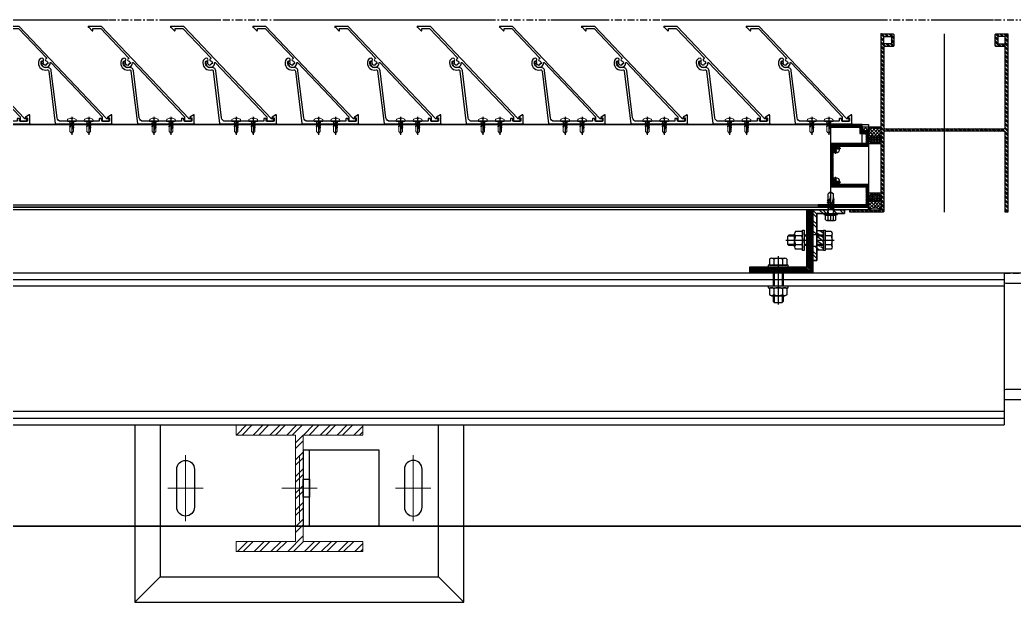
# Model space of a CAD drawing. Header units: millimetres. Extents: x -4391136 to -1798569, y -886572 to -291056.
# Drawn here: x -2499094 to -2498308, y -383671 to -383211 of the extents above; entities that cross this region are included whole.
import ezdxf
from ezdxf.enums import TextEntityAlignment as Align

# ---------------------------------------------------------------- set-up
doc = ezdxf.new("R2010")
doc.units = ezdxf.units.MM
doc.set_wipeout_variables(frame=1)
for name, pattern in [('CENTER', [50.8, 31.75, -6.35, 6.35, -6.35]), ('HIDDEN', [0.375, 0.25, -0.125]), ('TA_GL_000.70000', [1.925, 0.7, -0.175, 0.175, -0.175, 0.7]), ('XKITLINE00', [0]), ('XKITLINE02', [4, 2, -2]), ('Xref-C-1-PP17-AR-2214-01-B$0$DPA_Grid _ Level 100', [10, 5.5, -1.6, 1.3, -1.6]), ('Xref-C-1-PP17-AR-2214-01-B$0$Hidden', [7.1438, 4.7625, -2.3813])]:
    doc.linetypes.add(name, pattern=pattern)
for name, color, linetype, plot in [('000 - 0_HIDE_OBJ_FRAMING_DEF_DIMS', 7, 'Continuous', False), ('000 - STRUCTURE_STEEL_FRAMING_DEF_SUB', 7, 'Continuous', False), ('010 - ASPG_EXTR_DEF_SUB', 7, 'Continuous', False), ('010 - ASPG_FASTERN_DEF_SUB', 7, 'Continuous', False), ('010 - ASPG_FRAMING_DEF_SUB', 7, 'Continuous', False)]:
    doc.layers.add(name, color=color, linetype=linetype, plot=plot)
for name, color, linetype in [('000 - 0_SYM_DWG_GRID-BUBBLE_MAIN_COLOR_1', 7, 'Continuous'), ('000 - 0_SYM_DWG_GRIDLINE_MAIN_COLOR_251', 7, 'Continuous'), ('000 - GRID', 7, 'CENTER'), ('000 - STRUCTURE_STEEL_ACCESORIES_HATCH_', 7, 'Continuous'), ('000 - STRUCTURE_STEEL_ACCESORIES_HIDDEN_', 7, 'Continuous'), ('000 - STRUCTURE_STEEL_ACCESORIES_MAIN_COLOR_1', 7, 'Continuous'), ('000 - STRUCTURE_STEEL_ACCESORIES_MAIN_COLOR_2', 7, 'Continuous'), ('000 - STRUCTURE_STEEL_ACCESORIES_WIPEOUT_', 7, 'Continuous'), ('000 - STRUCTURE_STEEL_FRAMING_CUT_COLOR_4', 7, 'Continuous'), ('000 - STRUCTURE_STEEL_FRAMING_HIDDEN_', 7, 'Continuous'), ('000 - STRUCTURE_STEEL_FRAMING_SUB_COLOR_2', 7, 'Continuous'), ('000 - STRUCTURE_STEEL_FRAMING_WIPEOUT_', 7, 'Continuous'), ('010 - ASPG_ACCESSORIES_HATCH_', 7, 'Continuous'), ('010 - ASPG_ACCESSORIES_MAIN_COLOR_1', 7, 'Continuous'), ('010 - ASPG_ACCESSORIES_SUB_COLOR_1', 7, 'Continuous'), ('010 - ASPG_ACCESSORIES_SUB_COLOR_2', 7, 'Continuous'), ('010 - ASPG_ACCESSORIES_SYMBOL_', 7, 'Continuous'), ('010 - ASPG_ACCESSORIES_WIPEOUT_', 7, 'Continuous'), ('010 - ASPG_EXTR_MAIN_COLOR_2', 7, 'Continuous'), ('010 - ASPG_FASTERN_MAIN_COLOR_1', 7, 'Continuous'), ('010 - ASPG_FASTERN_SUB_COLOR_2', 7, 'Continuous'), ('010 - ASPG_FASTERN_SUB_COLOR_3', 7, 'Continuous'), ('010 - ASPG_FRAMING_CUT_COLOR_4', 7, 'Continuous'), ('010 - ASPG_FRAMING_HATCH_', 7, 'Continuous'), ('010 - ASPG_FRAMING_MAIN_COLOR_1', 7, 'Continuous'), ('010 - ASPG_FRAMING_MAIN_COLOR_2', 7, 'Continuous'), ('010 - ASPG_FRAMING_SUB_COLOR_2', 7, 'Continuous'), ('010 - ASPG_FRAMING_WIPEOUT_', 7, 'Continuous'), ('_PP-Dim', 7, 'Continuous'), ('BOLT & SCREW', 7, 'Continuous'), ('Center Line', 7, 'CENTER'), ('Xref-C-1-PP17-AR-2214-01-B$0$A-DETL-MBND', 7, 'Xref-C-1-PP17-AR-2214-01-B$0$Hidden'), ('Xref-C-1-PP17-AR-2214-01-B$0$A-FLOR-E', 7, 'Continuous'), ('Xref-C-1-PP17-AR-2214-01-B$0$S-COLS', 7, 'Continuous'), ('Xref-C-1-PP17-AR-2214-01-B$0$S-COLS-E', 7, 'Continuous'), ('Xref-C-1-PP17-AR-2214-01-B$0$WALL-E', 7, 'Continuous')]:
    doc.layers.add(name, color=color, linetype=linetype)
doc.layers.add('12-GRID', color=7, linetype='CENTER', lineweight=13)
doc.layers.add('SCREW', color=7, linetype='Continuous', lineweight=5)
doc.styles.add('Arial', font='arial.ttf', dxfattribs={"height": 1500})
doc.styles.add('TA', font='', dxfattribs={"height": 4.5})
doc.styles.get('TA').set_extended_font_data('Cordia New')
pattern_1 = [(45, (68845973.911, -106253.634), (-4.0411152545, 4.0411152545), []), (45, (68845976.6053, -106253.634), (-4.0411152545, 4.0411152545), [])]

# ---------------------------------------------------------------- blocks, each defined once
blk = doc.blocks.new('*U1277')
at = {"layer": '000 - 0_SYM_DWG_GRIDLINE_MAIN_COLOR_251', "color": 7, "linetype": 'ByBlock', "ltscale": 5}
blk.add_line((30, 0), (-560.5, 0), dxfattribs=at)
at = {"color": 7, "style": 'TA', "flags": 1}
blk.add_attdef('LOCATION', (6, -6), '', height=4.5, rotation=270, dxfattribs=at)
at = {"layer": '000 - 0_SYM_DWG_GRID-BUBBLE_MAIN_COLOR_1', "color": 7, "style": 'Arial'}
blk.add_attdef('GRID-HEAD', text='', height=4, rotation=180, dxfattribs=at).set_placement((73.75, 0), align=Align.MIDDLE_CENTER)
blk = doc.blocks.new('W-1-PP17-ENT2_REV00_20260526-152343_LOPF_MAIN_DIMS')
at = {"layer": '000 - GRID', "color": 7, "linetype": 'TA_GL_000.70000', "xscale": 50.00000000000036, "yscale": 50.00000000000036, "zscale": 50.00000000000036, "rotation": 180}
blk.add_blockref('*U1277', (-26525, 0), dxfattribs=at)
blk = doc.blocks.new('Xref-C-1-PP17-AR-2214-01-B$0$H-Wide Flange-Column - H100x100x17_2-V80-ENTRANCE 2 - LOWER ROOF FLOOR PLAN01-flat-1')
at = {"layer": 'Xref-C-1-PP17-AR-2214-01-B$0$S-COLS-E', "lineweight": 9}
h = blk.add_hatch(dxfattribs=at)
h.set_pattern_fill('ACET-2D-FP_39', angle=270, style=0, pattern_type=2)
h.set_pattern_definition([(45, (2739892.74, 499608.4), (-251.44717, 251.44717), []), (45, (2739892.74, 499989.4), (-251.44717, 251.44717), [])])
h.paths.add_polyline_path([(-50, -50), (-46.07, -50), (-42, -50), (-42, -13), (-39.07, -5.93), (-32, -3), (32, -3), (39.07, -5.93), (42, -13), (42, -50), (50, -50), (50, 50), (42, 50), (42, 13), (39.07, 5.93), (32, 3), (-32, 3), (-39.07, 5.93), (-42, 13), (-42, 50), (-50, 50)])
at = {"layer": 'Xref-C-1-PP17-AR-2214-01-B$0$S-COLS', "color": 7}
for p, q in [((-42, 50), (-50, 50)), ((-50, 50), (-50, -50)), ((-42, 13), (-42, 50)), ((50, 50), (42, 50)), ((42, 50), (42, 13)), ((50, -50), (50, 50)), ((32, 3), (-32, 3)), ((-32, -3), (32, -3)), ((-42, -50), (-42, -13)), ((42, -13), (42, -50)), ((-50, -50), (-42, -50)), ((42, -50), (50, -50))]:
    blk.add_line(p, q, dxfattribs=at)
for centre, start, end in [((-32, 13), 180, 270), ((32, 13), 270, 0), ((-32, -13), 90, 180), ((32, -13), 0, 90)]:
    blk.add_arc(centre, 10, start, end, dxfattribs=at)
blk = doc.blocks.new('W-1-PP17-ENT2_REV00_20260526-152612_EX_LOPF-1')
at = {"layer": '000 - 0_HIDE_OBJ_FRAMING_DEF_DIMS', "color": 7, "linetype": 'Xref-C-1-PP17-AR-2214-01-B$0$DPA_Grid _ Level 100'}
blk.add_line((-29475.62, 0), (7016, 0), dxfattribs=at)
at = {"layer": 'Xref-C-1-PP17-AR-2214-01-B$0$A-DETL-MBND', "color": 7}
blk.add_line((-13435, -200), (970, -200), dxfattribs=at)
at = {"layer": 'Xref-C-1-PP17-AR-2214-01-B$0$A-FLOR-E', "color": 7}
blk.add_line((-7230, -400), (-2250, -400), dxfattribs=at)
at = {"layer": 'Xref-C-1-PP17-AR-2214-01-B$0$WALL-E', "color": 7}
blk.add_line((-2250, -400), (-7230, -400), dxfattribs=at)
at = {"color": 7, "rotation": 270}
blk.add_blockref('Xref-C-1-PP17-AR-2214-01-B$0$H-Wide Flange-Column - H100x100x17_2-V80-ENTRANCE 2 - LOWER ROOF FLOOR PLAN01-flat-1', (-2959.45, -250), dxfattribs=at)
blk = doc.blocks.new('*U3395')
at = {"layer": '12-GRID', "color": 7, "linetype": 'CENTER'}
for p, q in [((0, -6.2), (0, 2.2)), ((-4.2, -2), (4.2, -2))]:
    blk.add_line(p, q, dxfattribs=at)
at = {"layer": 'BOLT & SCREW', "color": 7}
for p, q in [((-0.55, -1.77), (-1.77, -1.56)), ((-0.55, -2.23), (-1.77, -2.44)), ((-0.46, -1.77), (-0.88, -1.56)), ((-0.46, -2.23), (-0.88, -2.44)), ((-0.23, -1.45), (-0.44, -0.23)), ((-0.23, -1.54), (-0.44, -1.12)), ((-0.23, -2.46), (-0.44, -2.88)), ((-0.23, -2.55), (-0.44, -3.77)), ((0.23, -1.45), (0.44, -0.23)), ((0.23, -1.54), (0.44, -1.12)), ((0.44, -2.88), (0.23, -2.46)), ((0.23, -2.55), (0.44, -3.77)), ((0.46, -1.77), (0.88, -1.56)), ((0.46, -2.23), (0.88, -2.44)), ((0.55, -1.77), (1.77, -1.56)), ((0.55, -2.23), (1.77, -2.44))]:
    blk.add_line(p, q, dxfattribs=at)
for points in [[(-1.77, -1.56), (-0.88, -1.56, 0.414214), (-0.44, -1.12), (-0.44, -0.23), (0.44, -0.23), (0.44, -1.12, 0.414214), (0.88, -1.56), (1.77, -1.56), (1.77, -2.44), (0.88, -2.44, 0.414214), (0.44, -2.88), (0.44, -3.77), (-0.44, -3.77), (-0.44, -2.88, 0.414214), (-0.88, -2.44), (-1.77, -2.44)], [(0.23, -2.46, -0.414214), (0.46, -2.23), (0.55, -2.23), (0.55, -1.77), (0.46, -1.77, -0.414214), (0.23, -1.54), (0.23, -1.45), (-0.23, -1.45), (-0.23, -1.54, -0.414214), (-0.46, -1.77), (-0.55, -1.77), (-0.55, -2.23), (-0.46, -2.23, -0.414214), (-0.23, -2.46), (-0.23, -2.55), (0.23, -2.55)]]:
    blk.add_lwpolyline(points, format="xyb", close=True, dxfattribs=at)
blk.add_circle((0, -2), 3.5, dxfattribs=at)
blk = doc.blocks.new('000_ASPG_TYP_FILES_20260218-010703_FRAME_EXTR_')
at = {"layer": '010 - ASPG_FRAMING_HATCH_'}
h = blk.add_hatch(dxfattribs=at)
h.set_pattern_fill('ANSI32', scale=0.1, angle=180)
edge = h.paths.add_edge_path()
edge.add_line((2, 16), (2, 2))
edge.add_line((2, 2), (39.7, 2))
edge.add_arc((39.7, 1.7), 0.3, 0, 90, ccw=False)
edge.add_line((40, 1.7), (40, 0.3))
edge.add_arc((39.7, 0.3), 0.3, -90, 0, ccw=False)
edge.add_line((39.7, 0), (0.3, 0))
edge.add_arc((0.3, 0.3), 0.3, 180, 270, ccw=False)
edge.add_line((0, 0.3), (0, 17.7))
edge.add_arc((0.3, 17.7), 0.3, 90, 180, ccw=False)
edge.add_line((0.3, 18), (22.56, 18))
edge.add_arc((22.56, 18.5), 0.5, 270, 380.20955)
edge.add_arc((26.17, 19.83), 3.35, 182.06379, 200.20955, ccw=False)
edge.add_arc((23.58, 19.74), 0.76, 2.06379, 182.06379, ccw=False)
edge.add_arc((26.17, 19.83), 1.83, 182.06379, 447.93621)
edge.add_arc((26.26, 22.42), 0.76, 87.93621, 267.93621, ccw=False)
edge.add_arc((26.17, 19.83), 3.35, 69.79045, 87.93621, ccw=False)
edge.add_arc((27.5, 23.44), 0.5, 249.79045, 360)
edge.add_line((28, 23.44), (28, 26.68))
edge.add_line((28, 26.68), (28.5, 27.18))
edge.add_line((28.5, 27.18), (28, 27.68))
edge.add_line((28, 27.68), (28, 38.62))
edge.add_line((28, 38.62), (28.5, 39.12))
edge.add_line((28.5, 39.12), (28, 39.62))
edge.add_line((28, 39.62), (28, 42.86))
edge.add_arc((27.5, 42.86), 0.5, 0, 110.20955)
edge.add_arc((26.17, 46.47), 3.35, 272.06379, 290.20955, ccw=False)
edge.add_arc((26.26, 43.88), 0.76, 92.06379, 272.06379, ccw=False)
edge.add_arc((26.17, 46.47), 1.83, 272.06379, 537.93621)
edge.add_arc((23.58, 46.56), 0.76, 177.93621, 357.93621, ccw=False)
edge.add_arc((26.17, 46.47), 3.35, 159.79045, 177.93621, ccw=False)
edge.add_arc((22.56, 47.8), 0.5, 339.79045, 450)
edge.add_line((22.56, 48.3), (0.3, 48.3))
edge.add_arc((0.3, 48.6), 0.3, 180, 270, ccw=False)
edge.add_line((0, 48.6), (0, 60))
edge.add_arc((0.3, 60), 0.3, 90, 180, ccw=False)
edge.add_line((0.3, 60.3), (5, 60.3))
edge.add_line((5, 60.3), (5, 65))
edge.add_arc((5.3, 65), 0.3, 90, 180, ccw=False)
edge.add_line((5.3, 65.3), (30, 65.3))
edge.add_line((30, 65.3), (30, 63.6))
edge.add_arc((29.7, 63.6), 0.3, -90, 0, ccw=False)
edge.add_line((29.7, 63.3), (7.3, 63.3))
edge.add_arc((7.3, 63), 0.3, 90, 180)
edge.add_line((7, 63), (7, 58.3))
edge.add_line((7, 58.3), (2.3, 58.3))
edge.add_arc((2.3, 58), 0.3, 90, 180)
edge.add_line((2, 58), (2, 50.6))
edge.add_arc((2.3, 50.6), 0.3, 180, 270)
edge.add_line((2.3, 50.3), (29.7, 50.3))
edge.add_arc((29.7, 50), 0.3, 0, 90, ccw=False)
edge.add_line((30, 50), (30, 26.68))
edge.add_line((30, 26.68), (30, 16.3))
edge.add_arc((29.7, 16.3), 0.3, -90, 0, ccw=False)
edge.add_line((29.7, 16), (2, 16))
at = {"layer": '010 - ASPG_FRAMING_CUT_COLOR_4', "color": 7}
blk.add_lwpolyline([(2, 16), (2, 2), (39.7, 2, -0.414214), (40, 1.7), (40, 0.3, -0.414214), (39.7, 0), (0.3, 0, -0.414214), (0, 0.3), (0, 17.7, -0.414214), (0.3, 18), (22.56, 18, 0.52173), (23.03, 18.67, -0.079342), (22.82, 19.71, -1), (24.34, 19.76, 2.296346), (26.24, 21.66, -1), (26.29, 23.18, -0.079342), (27.33, 22.97, 0.52173), (28, 23.44), (28, 26.68), (28.5, 27.18), (28, 27.68), (28, 38.62), (28.5, 39.12), (28, 39.62), (28, 42.86, 0.52173), (27.33, 43.33, -0.079342), (26.29, 43.12, -1), (26.24, 44.64, 2.296346), (24.34, 46.54, -1), (22.82, 46.59, -0.079342), (23.03, 47.63, 0.52173), (22.56, 48.3), (0.3, 48.3, -0.414214), (0, 48.6), (0, 60, -0.414214), (0.3, 60.3), (5, 60.3), (5, 65, -0.414214), (5.3, 65.3), (30, 65.3), (30, 63.6, -0.414214), (29.7, 63.3), (7.3, 63.3, 0.414214), (7, 63), (7, 58.3), (2.3, 58.3, 0.414214), (2, 58), (2, 50.6, 0.414214), (2.3, 50.3), (29.7, 50.3, -0.414214), (30, 50), (30, 26.68), (30, 16.3, -0.414214), (29.7, 16)], format="xyb", close=True, dxfattribs=at)
at = {"color": 7}
for p in [(26.17, 48.47), (26.17, 21.83)]:
    blk.add_blockref('*U3395', p, dxfattribs=at)
blk = doc.blocks.new('000_ASPG_TYP_FILES_FRAMING_EXTR_BREAKLINE_TYPE_2')
at = {"layer": '010 - ASPG_FRAMING_HATCH_', "transparency": 33554585}
h = blk.add_hatch(dxfattribs=at)
h.set_pattern_fill('ANSI32', scale=0.25)
h.paths.add_polyline_path([(131, 91, 0.414214), (132, 90), (140, 90, 0.414214), (141, 91), (141, 100), (2, 100), (2, 125), (0, 125), (0, 99, 0.414214), (1, 98), (63, 98, -0.414214), (64, 97), (64, 3, -0.414214), (63, 2), (0, 2), (0, 0), (141, 0), (141, 9, 0.414214), (140, 10), (132, 10, 0.414214), (131, 9), (131, 3, -0.414214), (130, 2), (67, 2, -0.414214), (66, 3), (66, 97, -0.414214), (67, 98), (130, 98, -0.414214), (131, 97)])
h.paths.add_polyline_path([(133, 92), (133, 98), (139, 98), (139, 92)], flags=16)
h.paths.add_polyline_path([(133, 8), (139, 8), (139, 2), (133, 2)], flags=16)
at = {"layer": '010 - ASPG_FRAMING_HATCH_'}
h = blk.add_hatch(dxfattribs=at)
h.set_pattern_fill('ANSI37', scale=0.595498, angle=-90)
h.set_pattern_definition([(315, (1257419.4929, -519971.6224), (1.3369313545, 1.3369313545), []), (45, (1257419.4929, -519971.6224), (-1.3369313545, 1.3369313545), [])])
edge = h.paths.add_edge_path()
edge.add_ellipse((57.77, 105), major_axis=(0, -5), ratio=0.644482, start_angle=0, end_angle=180)
edge.add_line((57.77, 110), (62, 110))
edge.add_arc((62, 110.3), 0.3, -90, 0)
edge.add_line((62.3, 110.3), (62.3, 111))
edge.add_line((62.3, 111), (61.8, 111.5))
edge.add_line((61.8, 111.5), (62.3, 112))
edge.add_line((62.3, 112), (61.8, 112.5))
edge.add_line((61.8, 112.5), (62.3, 113))
edge.add_line((62.3, 113), (61.8, 113.5))
edge.add_line((61.8, 113.5), (62.3, 114))
edge.add_line((62.3, 114), (62.3, 115))
edge.add_line((62.3, 115), (63.3, 115))
edge.add_line((63.3, 115), (63.8, 115.5))
edge.add_line((63.8, 115.5), (64.3, 115))
edge.add_line((64.3, 115), (64.8, 115.5))
edge.add_line((64.8, 115.5), (65.3, 115))
edge.add_line((65.3, 115), (65.8, 115.5))
edge.add_line((65.8, 115.5), (66.3, 115))
edge.add_line((66.3, 115), (67, 115))
edge.add_arc((67, 115.3), 0.3, -90, 0)
edge.add_line((67.3, 115.3), (67.3, 110))
edge.add_arc((77.2, 105), 11.09, 153.20373, 206.79627)
edge.add_line((67.3, 100), (57.77, 100))
h = blk.add_hatch(dxfattribs=at)
h.set_pattern_fill('ANSI37', scale=0.595498, angle=-90)
h.set_pattern_definition([(315, (1257419.1929, -519973.9224), (1.3369313545, 1.3369313545), []), (45, (1257419.1929, -519973.9224), (-1.3369313545, 1.3369313545), [])])
edge = h.paths.add_edge_path()
edge.add_ellipse((11.53, 105), major_axis=(0, -5), ratio=0.644482, start_angle=180, end_angle=360, ccw=False)
edge.add_line((11.53, 110), (2, 110))
edge.add_arc((-7.9, 105), 11.09, -26.79627, 26.79627, ccw=False)
edge.add_line((2, 100), (11.53, 100))
h = blk.add_hatch(dxfattribs=at)
h.set_pattern_fill('HONEY', scale=0.238199, angle=-90)
h.set_pattern_definition([(270, (1257419.4425, -519993.9224), (0.65495992507, -1.1344238721), [0.7562825814, -1.5125651628]), (30, (1257419.4425, -519993.9224), (0.65495992936, 1.1344238696), [0.7562825814, -1.5125651628]), (330, (1257419.4425, -519993.9224), (1.30991985442, -2.48e-09), [-1.5125651628, 0.7562825814])])
edge = h.paths.add_edge_path()
edge.add_ellipse((11.78, 105), major_axis=(0, -5), ratio=0.644482, start_angle=0, end_angle=360, ccw=False)
h = blk.add_hatch(dxfattribs=at)
h.set_pattern_fill('HONEY', scale=0.238199, angle=-90)
h.set_pattern_definition([(270, (1257419.24324, -519991.6224), (0.65495992507, -1.1344238721), [0.7562825814, -1.5125651628]), (30, (1257419.24324, -519991.6224), (0.65495992936, 1.1344238696), [0.7562825814, -1.5125651628]), (330, (1257419.24324, -519991.6224), (1.30991985442, -2.48e-09), [-1.5125651628, 0.7562825814])])
edge = h.paths.add_edge_path()
edge.add_ellipse((57.52, 105), major_axis=(0, -5), ratio=0.644482, start_angle=0, end_angle=360)
at = {"color": 7}
blk.add_point((141, 100), dxfattribs=at)
at = {"layer": '010 - ASPG_FRAMING_CUT_COLOR_4', "color": 7}
blk.add_lwpolyline([(0, 0), (0, 2), (63, 2, 0.414214), (64, 3), (64, 97, 0.414214), (63, 98), (1, 98, -0.414214), (0, 99), (0, 125), (2, 125), (2, 100), (141, 100), (141, 91, -0.414214), (140, 90), (132, 90, -0.414214), (131, 91), (131, 97, 0.414214), (130, 98), (67, 98, 0.414214), (66, 97), (66, 3, 0.414214), (67, 2), (130, 2, 0.414214), (131, 3), (131, 9, -0.414214), (132, 10), (140, 10, -0.414214), (141, 9), (141, 0)], format="xyb", close=True, dxfattribs=at)
for points in [[(139, 98), (139, 92), (133, 92), (133, 98)], [(139, 2), (139, 8), (133, 8), (133, 2)]]:
    blk.add_lwpolyline(points, close=True, dxfattribs=at)
at = {"layer": '010 - ASPG_FRAMING_DEF_SUB', "color": 7, "transparency": 33554457}
blk.add_line((0, 50), (141, 50), dxfattribs=at)
for points in [[(54.3, 100), (67.3, 100), (67.3, 115.5), (54.3, 115.5)], [(2, 100), (15, 100), (15, 110), (2, 110)]]:
    blk.add_lwpolyline(points, close=True, dxfattribs=at)
at = {"layer": '010 - ASPG_FRAMING_SUB_COLOR_2', "color": 7}
for points in [[(57.52, 100), (67.3, 100, -0.238199), (67.3, 110), (67.3, 115.3, -0.414214), (67, 115), (66.3, 115), (65.8, 115.5), (65.3, 115), (64.8, 115.5), (64.3, 115), (63.8, 115.5), (63.3, 115), (62.3, 115), (62.3, 114), (61.8, 113.5), (62.3, 113), (61.8, 112.5), (62.3, 112), (61.8, 111.5), (62.3, 111), (62.3, 110.3, -0.414214), (62, 110), (57.52, 110)], [(11.78, 100), (2, 100, 0.238199), (2, 110), (11.78, 110)]]:
    blk.add_lwpolyline(points, format="xyb", dxfattribs=at)
at = {"layer": '010 - ASPG_FRAMING_SUB_COLOR_2', "color": 7, "extrusion": (0, 0, -1)}
blk.add_ellipse((11.78, 105), major_axis=(0, -5), ratio=0.644482, dxfattribs=at)
at = {"layer": '010 - ASPG_FRAMING_SUB_COLOR_2', "color": 7}
blk.add_ellipse((57.52, 105), major_axis=(0, -5), ratio=0.644482, dxfattribs=at)
blk = doc.blocks.new('PZG35-9D5')
at = {"layer": 'Center Line', "color": 7}
blk.add_line((0, 3.73), (0, -10.53), dxfattribs=at)
at = {"layer": 'SCREW', "color": 7}
for p, q in [((-1.4, 0), (-1.4, -1.09)), ((1.4, 0), (1.4, -0.59)), ((-1.85, -1.4), (1.85, -0.9)), ((-1.85, -1.4), (-1.4, -1.09)), ((-1.85, -1.4), (-1.4, -1.71)), ((-1.85, -2.7), (1.85, -2.2)), ((-1.85, -2.7), (-1.4, -2.39)), ((-1.85, -2.7), (-1.4, -3.01)), ((-1.85, -4), (-1.4, -3.69)), ((-1.85, -4), (-0.99, -3.88)), ((-1.85, -4), (-1.4, -4.31)), ((-1.4, -1.09), (1.4, -0.59)), ((-1.4, -1.71), (1.4, -1.21)), ((-1.4, -1.71), (-1.4, -2.39)), ((-1.4, -2.39), (1.4, -1.89)), ((-1.4, -3.01), (1.4, -2.51)), ((-1.4, -3.01), (-1.4, -3.69)), ((-1.4, -3.69), (-0.84, -3.59)), ((-1.4, -4.31), (-1.18, -4.27)), ((-1.4, -4.31), (-1.4, -8.1)), ((0.56, -3.34), (1.4, -3.19)), ((0.71, -3.65), (1.85, -3.5)), ((0.71, -3.93), (1.4, -3.81)), ((0.71, -4.61), (1.4, -4.49)), ((0.71, -4.95), (1.85, -4.8)), ((0.71, -5.23), (1.4, -5.11)), ((1.85, -0.9), (1.4, -0.59)), ((1.85, -0.9), (1.4, -1.21)), ((1.4, -1.21), (1.4, -1.89)), ((1.85, -2.2), (1.4, -1.89)), ((1.85, -2.2), (1.4, -2.51)), ((1.4, -2.51), (1.4, -3.19)), ((1.85, -3.5), (1.4, -3.19)), ((1.85, -3.5), (1.4, -3.81)), ((1.4, -3.81), (1.4, -4.49)), ((1.85, -4.8), (1.4, -4.49)), ((1.85, -4.8), (1.4, -5.11)), ((1.4, -5.11), (1.4, -8.1)), ((0, -9.5), (-1.4, -8.1)), ((0, -9.5), (1.4, -8.1))]:
    blk.add_line(p, q, dxfattribs=at)
blk.add_lwpolyline([(0, -9.5), (0.71, -5.23), (0.71, -3.6, 0.417657), (0.41, -3.3, 0.108102), (-0.84, -3.59), (-1.4, -4.7)], format="xyb", dxfattribs=at)
blk = doc.blocks.new('*U3396')
at = {"layer": 'SCREW', "color": 7}
blk.add_lwpolyline([(3.03, 1.78, 0.09906), (0.8, 2.55), (0.8, 2.27), (-0.8, 2.27), (-0.8, 2.55, 0.09906), (-3.03, 1.78, 0.266588), (-3.5, 0.96), (-3.5, 0.2, 0.414214), (-3.3, 0), (3.3, 0, 0.414214), (3.5, 0.2), (3.5, 0.96, 0.266588)], format="xyb", close=True, dxfattribs=at)
blk.add_blockref('PZG35-9D5', (0, 0), dxfattribs=at)
blk = doc.blocks.new('*U3399')
at = {"color": 7}
blk.add_point((0, 0), dxfattribs=at)
at = {"layer": '010 - ASPG_ACCESSORIES_MAIN_COLOR_1', "color": 7}
blk.add_lwpolyline([(-39.7, -0.6, 0.414214), (-40, -0.9), (-40, -7.37, 0.57735), (-39.65, -7.57), (-36.64, -5.83, 0.767327), (-36.79, -5.3), (-37.9, -5.3, -0.414214), (-38.2, -5), (-38.2, -2.8, -0.414214), (-38, -2.6), (-32.18, -2.6, -0.388879), (-31.98, -2.78), (-31.85, -4.34, 0.388879), (-31.35, -4.8), (-30.3, -4.8, 0.414214), (-30, -4.5), (-30, -2.9, -0.414214), (-29.7, -2.6), (0.41, -2.6, -0.378969), (3.39, -5.24), (7.95, -42.52, 0.446593), (11.62, -45.08, -0.489802), (16.08, -48.68), (16.06, -49.36, -0.18248), (15.8, -50.02, -0.267949), (15.33, -50.17, 1.122115), (15.1, -52.34, 0.405004), (18.06, -49.4), (18.08, -48.72, 0.489805), (11.16, -43.13, -0.446597), (9.94, -42.28), (4.87, -0.85, 0.364176), (4.57, -0.6)], format="xyb", close=True, dxfattribs=at)
at = {"layer": '010 - ASPG_EXTR_DEF_SUB', "color": 7}
for p in [(-40, -0.5), (43.44, -76.9), (43.44, -77.5)]:
    blk.add_point(p, dxfattribs=at)
at = {"layer": '010 - ASPG_EXTR_MAIN_COLOR_2', "color": 7}
blk.add_lwpolyline([(11.37, -48.15), (11.47, -47.44), (12.18, -47.56), (12.29, -46.79, -0.535538), (14.19, -49.17, 0.991572), (15.66, -49.58, 1.157025), (8.79, -48.77, -0.688558), (8.27, -48.99), (-17.14, -22.17), (-32.34, -6.13), (-32.34, -2.9, 0.414312), (-32.64, -2.6), (-37.54, -2.6, 0.414116), (-37.84, -2.9), (-37.84, -4.3, 0.414214), (-37.54, -4.6), (-35.99, -4.6, -0.205895), (-35.77, -4.69), (33.23, -77.5), (43.14, -77.5, 0.668179), (43.36, -76.99), (40.52, -74.15, 0.668179), (40.01, -74.36), (40.01, -76), (33.87, -76), (11.86, -52.78, -0.558354), (12.08, -51.95, 0.766275), (12.04, -50.39, -0.438583), (10.71, -48.05)], format="xyb", close=True, dxfattribs=at)
at = {"layer": 'SCREW', "color": 7, "rotation": 180}
for p in [(-21.65, -2.5), (-8.24, -2.5)]:
    blk.add_blockref('*U3396', p, dxfattribs=at)
blk = doc.blocks.new('*U2777')
at = {"color": 7}
blk.add_wipeout([(1380, 4), (60, 4), (60, 69.3), (1380, 69.3)], dxfattribs=at).dxf.layer = '010 - ASPG_FRAMING_WIPEOUT_'
at = {"layer": '010 - ASPG_FRAMING_MAIN_COLOR_2', "color": 7}
blk.add_lwpolyline([(1350, 69.3), (90, 69.3), (90, 6), (1350, 6)], close=True, dxfattribs=at)
at = {"layer": '010 - ASPG_FRAMING_SUB_COLOR_2', "color": 7}
for points in [[(1380, 4), (60, 4), (60, 69.3), (1380, 69.3)], [(60, 2), (60, 4), (1380, 4), (1380, 2)]]:
    blk.add_lwpolyline(points, close=True, dxfattribs=at)
at = {"color": 7}
for name, p, rotation in [('*U3399', (676.77, 69.3), 180), ('*U3399', (741.77, 69.3), 180), ('*U3399', (806.77, 69.3), 180), ('*U3399', (871.77, 69.3), 180), ('*U3399', (936.77, 69.3), 180), ('*U3399', (1001.77, 69.3), 180), ('*U3399', (1066.77, 69.3), 180), ('*U3399', (1131.77, 69.3), 180), ('*U3399', (1196.77, 69.3), 180), ('*U3399', (1261.77, 69.3), 180), ('*U3399', (1326.77, 69.3), 180), ('000_ASPG_TYP_FILES_FRAMING_EXTR_BREAKLINE_TYPE_2', (1490, 0), 89.99999999999999)]:
    blk.add_blockref(name, p, dxfattribs=dict(at, rotation=rotation))
at = {"color": 7, "xscale": -1}
blk.add_blockref('000_ASPG_TYP_FILES_20260218-010703_FRAME_EXTR_', (1380, 4), dxfattribs=at)
blk = doc.blocks.new('000_ASPG_TYP_FILES_STRUCTURE_STEEL_BK')
at = {"layer": '000 - STRUCTURE_STEEL_ACCESORIES_HIDDEN_', "color": 7}
blk.add_lwpolyline([(0, 7), (5, 7), (5, -7), (0, -7)], close=True, dxfattribs=at)
at = {"layer": '000 - STRUCTURE_STEEL_ACCESORIES_MAIN_COLOR_1', "color": 7}
for points in [[(0, -30), (60, -30), (60, 30), (0, 30)], [(0, -30), (5, -30), (5, 30), (0, 30)]]:
    blk.add_lwpolyline(points, close=True, dxfattribs=at)
blk = doc.blocks.new('000_CKST_FAMELINE_STEEL_STRUCTURE-COLUMN_TOP_VIEW')
at = {"layer": '000 - STRUCTURE_STEEL_FRAMING_DEF_SUB', "color": 7, "linetype": 'XKITLINE00', "lineweight": 0}
for p, q in [((0, 76), (0, 104)), ((26, 90), (-26, 90)), ((0, 14), (0, -14)), ((26, 0), (-26, 0)), ((0, -76), (0, -104)), ((26, -90), (-26, -90))]:
    blk.add_line(p, q, dxfattribs=at)
at = {"layer": '000 - STRUCTURE_STEEL_FRAMING_SUB_COLOR_2', "color": 7}
for p, q in [((-70, 110), (-90, 130)), ((70, 110), (90, 130)), ((-70, -110), (-90, -130)), ((70, -110), (90, -130))]:
    blk.add_line(p, q, dxfattribs=at)
for points in [[(90, 130), (-90, 130), (-90, -130), (90, -130)], [(70, 110), (-70, 110), (-70, -110), (70, -110)]]:
    blk.add_lwpolyline(points, close=True, dxfattribs=at)
for points in [[(15, 83), (-15, 83, -0.414214), (-22, 90, -0.414214), (-15, 97), (15, 97, -0.414214), (22, 90), (22, 90, -0.414214)], [(15, -83), (-15, -83, 0.414214), (-22, -90, 0.414214), (-15, -97), (15, -97, 0.414214), (22, -90), (22, -90, 0.414214)]]:
    blk.add_lwpolyline(points, format="xyb", close=True, dxfattribs=at)
at = {"color": 7, "rotation": 270}
blk.add_blockref('000_ASPG_TYP_FILES_STRUCTURE_STEEL_BK', (0, -3), dxfattribs=at)
at = {"color": 7}
blk.add_wipeout([(50, 50), (50, -50), (170, -50), (170, 50)], dxfattribs=at).dxf.layer = '000 - STRUCTURE_STEEL_FRAMING_WIPEOUT_'
at = {"layer": '000 - STRUCTURE_STEEL_ACCESORIES_HATCH_'}
h = blk.add_hatch(dxfattribs=at)
h.set_pattern_fill('ANSI32', scale=25, angle=270)
h.set_pattern_definition([(315, (1524.514, 2469.062), (6.629126, 6.629126), []), (315, (1524.514, 2464.642), (6.629126, 6.629126), [])])
h.paths.add_polyline_path([(-50, -50), (-42, -50), (-42, -3), (42, -3), (42, -50), (50, -50), (50, 50), (42, 50), (42, 3), (-42, 3), (-42, 50), (-50, 50)])
at = {"layer": '000 - STRUCTURE_STEEL_FRAMING_CUT_COLOR_4', "color": 7, "lineweight": 0}
blk.add_lwpolyline([(-50, -50), (-42, -50), (-42, -3), (42, -3), (42, -50), (50, -50), (50, 50), (42, 50), (42, 3), (-42, 3), (-42, 50), (-50, 50)], close=True, dxfattribs=at)
at = {"layer": '000 - STRUCTURE_STEEL_FRAMING_DEF_SUB', "color": 7, "linetype": 'XKITLINE00', "lineweight": 0}
for p, q in [((110, 44), (110, 16)), ((96, 30), (124, 30)), ((110, -16), (110, -44)), ((96, -30), (124, -30))]:
    blk.add_line(p, q, dxfattribs=at)
at = {"layer": '000 - STRUCTURE_STEEL_FRAMING_HIDDEN_', "color": 7, "linetype": 'XKITLINE02', "ltscale": 4}
for p, q in [((56, -50), (56, 50)), ((50, 3), (170, 3)), ((50, -3), (170, -3))]:
    blk.add_line(p, q, dxfattribs=at)
at = {"layer": '000 - STRUCTURE_STEEL_FRAMING_SUB_COLOR_2', "color": 7}
for p, q in [((50, 3), (50, -3)), ((170, 3), (170, -3))]:
    blk.add_line(p, q, dxfattribs=at)
blk.add_lwpolyline([(50, 50), (50, -50), (170, -50), (170, 50)], close=True, dxfattribs=at)
for centre in [(110, 30), (110, -30)]:
    blk.add_circle(centre, 7, dxfattribs=at)
blk = doc.blocks.new('*U1988')
at = {"color": 7}
blk.add_wipeout([(-1491.05, 0), (1488.95, 0), (1488.95, 119.92), (-1491.05, 119.92)], dxfattribs=at).dxf.layer = '010 - ASPG_FRAMING_WIPEOUT_'
at = {"layer": '010 - ASPG_FRAMING_MAIN_COLOR_1', "color": 7}
for p, q in [((1488.95, 119.92), (-1491.05, 119.92)), ((-1491.05, 0), (-1491.05, 119.92)), ((-1491.05, 114.85), (1488.95, 114.85)), ((-1491.05, 109.54), (1488.95, 109.54)), ((-1491.05, 10.38), (1488.95, 10.38)), ((-1491.05, 5.31), (1488.95, 5.31)), ((-1491.05, 0), (1488.95, 0))]:
    blk.add_line(p, q, dxfattribs=at)
blk = doc.blocks.new('*U1976')
at = {"layer": '010 - ASPG_ACCESSORIES_SUB_COLOR_2', "color": 7}
for p, q in [((-2.08, -1.55), (-2.08, 0)), ((2.08, -1.05), (2.08, 0)), ((-2.73, -1.9), (2.73, -1.4)), ((-2.73, -1.9), (-2.08, -1.55)), ((-2.73, -1.9), (-2.08, -2.25)), ((-2.73, -3.7), (2.73, -3.2)), ((-2.73, -3.7), (-2.08, -3.35)), ((-2.73, -3.7), (-2.08, -4.05)), ((-2.73, -5.5), (2.73, -5)), ((-2.73, -5.5), (2.73, -5)), ((-2.73, -5.5), (-2.08, -5.15)), ((-2.73, -5.5), (-2.08, -5.15)), ((-2.73, -5.5), (-2.08, -5.85)), ((-2.73, -5.5), (-2.08, -5.85)), ((-2.73, -7.3), (2.73, -6.8)), ((-2.73, -7.3), (-2.08, -6.95)), ((-2.73, -7.3), (-2.08, -7.65)), ((-2.08, -1.55), (2.08, -1.05)), ((-2.08, -2.25), (2.08, -1.75)), ((-2.08, -3.35), (-2.08, -2.25)), ((-2.08, -3.35), (2.08, -2.85)), ((-2.08, -4.05), (2.08, -3.55)), ((-2.08, -5.15), (-2.08, -4.05)), ((-2.08, -5.15), (2.08, -4.65)), ((-2.08, -5.15), (2.08, -4.65)), ((-2.08, -5.85), (2.08, -5.35)), ((-2.08, -5.85), (2.08, -5.35)), ((-2.08, -6.95), (-2.08, -5.85)), ((-2.08, -6.95), (-2.08, -5.85)), ((-2.08, -6.95), (2.08, -6.45)), ((-2.08, -7.65), (2.08, -7.15)), ((-2.08, -8.75), (-2.08, -7.65)), ((2.73, -1.4), (2.08, -1.05)), ((2.73, -1.4), (2.08, -1.75)), ((2.08, -2.85), (2.08, -1.75)), ((2.73, -3.2), (2.08, -2.85)), ((2.73, -3.2), (2.08, -3.55)), ((2.08, -4.65), (2.08, -3.55)), ((2.73, -5), (2.08, -4.65)), ((2.73, -5), (2.08, -4.65)), ((2.73, -5), (2.08, -5.35)), ((2.73, -5), (2.08, -5.35)), ((2.08, -6.45), (2.08, -5.35)), ((2.08, -6.45), (2.08, -5.35)), ((2.73, -6.8), (2.08, -6.45)), ((2.73, -6.8), (2.08, -7.15)), ((2.08, -8.25), (2.08, -7.15)), ((-2.73, -9.1), (-2.08, -8.75)), ((-2.73, -9.1), (-1.57, -8.98)), ((-2.73, -9.1), (-2.08, -9.45)), ((-2.73, -10.9), (-2.08, -10.55)), ((-2.73, -10.9), (-1.84, -10.81)), ((-2.73, -10.9), (-2.08, -11.25)), ((-2.08, -8.75), (-1.06, -8.61)), ((-2.08, -9.45), (-1.63, -9.39)), ((-2.08, -10.55), (-2.08, -9.45)), ((-2.08, -10.55), (-1.8, -10.51)), ((-2.08, -11.25), (-1.91, -11.23)), ((-2.08, -12.4), (-2.08, -11.25)), ((-2.08, -12.4), (-2.08, -15.6)), ((0, -17.2), (-2.08, -15.6)), ((0, -17.2), (2.08, -15.6)), ((0.43, -8.44), (2.08, -8.25)), ((0.71, -8.78), (2.73, -8.6)), ((0.71, -9.1), (2.08, -8.95)), ((0.71, -10.21), (2.08, -10.05)), ((0.71, -10.58), (2.73, -10.4)), ((0.71, -10.9), (2.08, -10.75)), ((2.73, -8.6), (2.08, -8.25)), ((2.73, -8.6), (2.08, -8.95)), ((2.08, -10.05), (2.08, -8.95)), ((2.73, -10.4), (2.08, -10.05)), ((2.73, -10.4), (2.08, -10.75)), ((2.08, -10.75), (2.08, -15.6))]:
    blk.add_line(p, q, dxfattribs=at)
blk.add_lwpolyline([(0, -17.2), (0.71, -11.46), (0.71, -8.74, 0.417657), (0.41, -8.44, 0.070993), (-1.53, -8.73), (-2.08, -12.4)], format="xyb", dxfattribs=at)
at = {"layer": '010 - ASPG_ACCESSORIES_SYMBOL_', "color": 7, "linetype": 'CENTER'}
blk.add_line((0, 6.14), (0, -18.2), dxfattribs=at)
at = {"layer": '010 - ASPG_FASTERN_MAIN_COLOR_1', "color": 7}
for p, q in [((-5.5, 0.55), (-5.5, 0)), ((5.5, 0), (-5.5, 0)), ((-5.2, 0.85), (-4.17, 1.2)), ((5.2, 0.85), (-5.2, 0.85)), ((-4.17, 5.05), (-4.17, 1.2)), ((4.17, 1.2), (-4.17, 1.2)), ((3.13, 5.45), (-3.13, 5.45)), ((-2.58, 0.85), (-2.08, 1.2)), ((-2.08, 5.05), (-2.08, 1.2)), ((2.08, 5.05), (2.08, 1.2)), ((2.45, 0.85), (2.08, 1.2)), ((4.17, 5.05), (4.17, 1.2)), ((5.2, 0.85), (4.17, 1.2)), ((5.5, 0.55), (5.5, 0))]:
    blk.add_line(p, q, dxfattribs=at)
for centre, radius, start, end in [((-5.2, 0.55), 0.3, 90, 180), ((-3.13, 3.89), 1.56, 48.01708, 131.98292), ((0, -0.18), 5.63, 68.27991, 111.72009), ((3.13, 3.89), 1.56, 48.01708, 131.98292), ((5.2, 0.55), 0.3, 0, 90)]:
    blk.add_arc(centre, radius, start, end, dxfattribs=at)
blk = doc.blocks.new('G$C7D677D58')
at = {"layer": '010 - ASPG_FASTERN_MAIN_COLOR_1'}
h = blk.add_hatch(dxfattribs=at)
h.set_pattern_fill('ANSI35', scale=0.02, angle=280.67684, style=0)
h.set_pattern_definition([(145.676841, (67.453535, -13.0942606), (0.00281929957, 0.00412935224), []), (145.676841, (67.4500606, -13.0949156), (0.00281929957, 0.00412935224), [0.00625, -0.00125, 0, -0.00125])])
h.paths.add_polyline_path([(0.02989, 0.01545), (0.02447, 0.01545), (0.02447, 0.00055), (0.02989, 0.00055)])
at = {"layer": '010 - ASPG_FASTERN_DEF_SUB', "color": 7, "ltscale": 0.1}
blk.add_line((0.03829, 0.008), (0, 0.008, 0), dxfattribs=at)
at = {"layer": '010 - ASPG_FASTERN_MAIN_COLOR_1', "color": 7}
for p, q in [((0.01327, 0, 0), (0.01327, 0.016, 0)), ((0.01327, 0.016, 0), (0.01447, 0.016, 0)), ((0.01447, 0.016, 0), (0.01447, 0, 0)), ((0.02989, 0), (0.02989, 0.016)), ((0.02989, 0.016), (0.03109, 0.016)), ((0.03109, 0.016), (0.03109, 0)), ((0.0024, 0.012, 0), (0.0016, 0.0112, 0)), ((0.0016, 0.0048, 0), (0.0016, 0.0112, 0)), ((0.00687, 0.0112, 0), (0.0016, 0.0112, 0)), ((0.00687, 0.012, 0), (0.0024, 0.012, 0)), ((0.00687, 0.0028, 0), (0.00687, 0.0132, 0)), ((0.01247, 0.01493, 0), (0.00767, 0.01493, 0)), ((0.01247, 0.01146, 0), (0.00767, 0.01146, 0)), ((0.01327, 0.0028, 0), (0.01327, 0.0132, 0)), ((0.03109, 0.00107), (0.03109, 0.01493)), ((0.03589, 0.01493), (0.03109, 0.01493)), ((0.03589, 0.01146), (0.03109, 0.01146)), ((0.03669, 0.0028), (0.03669, 0.0132)), ((0.00687, 0.0048, 0), (0.0016, 0.0048, 0)), ((0.0024, 0.004, 0), (0.0016, 0.0048, 0)), ((0.00687, 0.004, 0), (0.0024, 0.004, 0)), ((0.01247, 0.00454, 0), (0.00767, 0.00454, 0)), ((0.01247, 0.00107, 0), (0.00767, 0.00107, 0)), ((0.01447, 0, 0), (0.01327, 0, 0)), ((0.03109, 0), (0.02989, 0)), ((0.03589, 0.00454), (0.03109, 0.00454)), ((0.03589, 0.00107), (0.03109, 0.00107))]:
    blk.add_line(p, q, dxfattribs=at)
at = {"layer": '010 - ASPG_FASTERN_MAIN_COLOR_1', "color": 7, "elevation": 0}
for points in [[(0.00767, 0.01493, 0.46188), (0.00767, 0.01146, 0.23094), (0.00767, 0.00454, 0.46188), (0.00767, 0.00107)], [(0.01247, 0.01493, -0.46188), (0.01247, 0.01146, -0.23094), (0.01247, 0.00454, -0.46188), (0.01247, 0.00107)], [(0.03589, 0.01493, -0.46188), (0.03589, 0.01146, -0.23094), (0.03589, 0.00454, -0.46188), (0.03589, 0.00107)]]:
    blk.add_lwpolyline(points, format="xyb", dxfattribs=at)
at = {"layer": '010 - ASPG_FASTERN_MAIN_COLOR_1', "color": 7}
blk.add_lwpolyline([(0.02989, 0.01545), (0.02447, 0.01545), (0.02447, 0.00055), (0.02989, 0.00055)], close=True, dxfattribs=at)
at = {"layer": '010 - ASPG_FASTERN_SUB_COLOR_2', "color": 7, "linetype": 'HIDDEN'}
for p, q in [((0.02989, 0.012), (0.01447, 0.012, 0)), ((0.02989, 0.0112), (0.01447, 0.0112, 0)), ((0.02989, 0.0048), (0.01447, 0.0048, 0)), ((0.02989, 0.004), (0.01447, 0.004, 0))]:
    blk.add_line(p, q, dxfattribs=at)
blk = doc.blocks.new('010 - ASPG_ACCESSORIES_BRACKET_FOR_FRAME_TYPE-1_CUT-VIEW')
at = {"color": 7}
blk.add_wipeout([(0, 25), (0, 0), (40, 0), (40, 3), (3, 3), (3, 25)], dxfattribs=at).dxf.layer = '010 - ASPG_ACCESSORIES_WIPEOUT_'
at = {"layer": '010 - ASPG_ACCESSORIES_HATCH_'}
h = blk.add_hatch(dxfattribs=at)
h.set_pattern_fill('ANSI32', scale=0.03)
h.set_pattern_definition(pattern_1)
h.paths.add_polyline_path([(1.45, 16.09), (1.1, 16.73), (0.75, 16.09), (0, 16.09), (0, 25), (3, 25), (2.98, 16.09)])
h = blk.add_hatch(dxfattribs=at)
h.set_pattern_fill('ANSI32', scale=0.03)
h.set_pattern_definition(pattern_1)
h.paths.add_polyline_path([(0, 0), (0, 11.78), (0.18, 11.92), (1.25, 11.92), (1.6, 11.27), (1.95, 11.92), (3, 11.92), (3, 3), (19.7, 3), (19.7, 0)])
h = blk.add_hatch(dxfattribs=at)
h.set_pattern_fill('ANSI32', scale=0.03)
h.set_pattern_definition(pattern_1)
h.paths.add_polyline_path([(28.7, 0), (28.7, 3), (40, 3), (40, 0)])
at = {"layer": '010 - ASPG_ACCESSORIES_MAIN_COLOR_1', "color": 7}
blk.add_lwpolyline([(0, 25), (0, 0), (40, 0), (40, 3), (3, 3), (3, 25)], close=True, dxfattribs=at)
at = {"layer": '010 - ASPG_ACCESSORIES_SUB_COLOR_1', "color": 7}
for points in [[(1.45, 16.09), (1.1, 16.73), (0.75, 16.09), (0, 16.09), (0, 25), (3, 25), (2.98, 16.09)], [(0, 0), (0, 11.78), (0.18, 11.92), (1.25, 11.92), (1.6, 11.27), (1.95, 11.92), (3, 11.92), (3, 3), (19.7, 3), (19.7, 0)], [(28.7, 0), (28.7, 3), (40, 3), (40, 0)]]:
    blk.add_lwpolyline(points, close=True, dxfattribs=at)
blk = doc.blocks.new('G$CF155826C')
at = {"layer": '010 - ASPG_FASTERN_DEF_SUB', "color": 7, "ltscale": 0.1}
blk.add_line((0, 0.008), (0.03829, 0.008, 0), dxfattribs=at)
at = {"layer": '010 - ASPG_FASTERN_MAIN_COLOR_1', "color": 7}
for p, q in [((0.0072, 0.016), (0.0072, 0)), ((0.0084, 0.016), (0.0072, 0.016)), ((0.0084, 0), (0.0084, 0.016)), ((0.02382, 0.016, 0), (0.02382, 0, 0)), ((0.02502, 0.016, 0), (0.02382, 0.016, 0)), ((0.02502, 0, 0), (0.02502, 0.016, 0)), ((0.0016, 0.0028), (0.0016, 0.0132)), ((0.0024, 0.01493), (0.0072, 0.01493)), ((0.0024, 0.01146), (0.0072, 0.01146)), ((0.0072, 0.00107), (0.0072, 0.01493)), ((0.02502, 0.0028, 0), (0.02502, 0.0132, 0)), ((0.02582, 0.01493, 0), (0.03062, 0.01493, 0)), ((0.02582, 0.01146, 0), (0.03062, 0.01146, 0)), ((0.03142, 0.0028, 0), (0.03142, 0.0132, 0)), ((0.03142, 0.012, 0), (0.03589, 0.012, 0)), ((0.03142, 0.0112, 0), (0.03669, 0.0112, 0)), ((0.03589, 0.012, 0), (0.03669, 0.0112, 0)), ((0.03669, 0.0048, 0), (0.03669, 0.0112, 0)), ((0.0024, 0.00454), (0.0072, 0.00454)), ((0.0024, 0.00107), (0.0072, 0.00107)), ((0.0072, 0), (0.0084, 0)), ((0.02382, 0, 0), (0.02502, 0, 0)), ((0.02582, 0.00454, 0), (0.03062, 0.00454, 0)), ((0.02582, 0.00107, 0), (0.03062, 0.00107, 0)), ((0.03142, 0.0048, 0), (0.03669, 0.0048, 0)), ((0.03142, 0.004, 0), (0.03589, 0.004, 0)), ((0.03589, 0.004, 0), (0.03669, 0.0048, 0))]:
    blk.add_line(p, q, dxfattribs=at)
at = {"layer": '010 - ASPG_FASTERN_MAIN_COLOR_1', "color": 7, "elevation": 0}
for points in [[(0.0024, 0.01493, 0.46188), (0.0024, 0.01146, 0.23094), (0.0024, 0.00454, 0.46188), (0.0024, 0.00107)], [(0.02582, 0.01493, 0.46188), (0.02582, 0.01146, 0.23094), (0.02582, 0.00454, 0.46188), (0.02582, 0.00107)], [(0.03062, 0.01493, -0.46188), (0.03062, 0.01146, -0.23094), (0.03062, 0.00454, -0.46188), (0.03062, 0.00107)]]:
    blk.add_lwpolyline(points, format="xyb", dxfattribs=at)
at = {"layer": '010 - ASPG_FASTERN_SUB_COLOR_3', "color": 7, "linetype": 'HIDDEN'}
for p, q in [((0.0084, 0.012), (0.02382, 0.012, 0)), ((0.0084, 0.0112), (0.02382, 0.0112, 0)), ((0.0084, 0.0048), (0.02382, 0.0048, 0)), ((0.0084, 0.004), (0.02382, 0.004, 0))]:
    blk.add_line(p, q, dxfattribs=at)
blk = doc.blocks.new('*U1985')
at = {"color": 7, "xscale": -1, "rotation": 270}
blk.add_blockref('*U1976', (3, 11), dxfattribs=at)
at = {"color": 7}
blk.add_wipeout([(45, 75), (45, 30), (0, 30), (0, 25), (50, 25), (50, 75)], dxfattribs=at).dxf.layer = '000 - STRUCTURE_STEEL_ACCESORIES_WIPEOUT_'
at = {"layer": '010 - ASPG_ACCESSORIES_HATCH_'}
h = blk.add_hatch(dxfattribs=at)
h.set_pattern_fill('ANSI32', scale=0.03, angle=-90)
h.set_pattern_definition([(315, (-106132.4893, -14494238.6785), (1.01027881362, 1.01027881362), []), (315, (-106132.4893, -14494239.352), (1.01027881362, 1.01027881362), [])])
h.paths.add_polyline_path([(45, 75), (45, 30), (0, 30), (0, 25), (50, 25), (50, 75)])
at = {"layer": '000 - STRUCTURE_STEEL_ACCESORIES_MAIN_COLOR_2', "color": 7}
blk.add_lwpolyline([(45, 75), (45, 30), (0, 30), (0, 25), (50, 25), (50, 75)], close=True, dxfattribs=at)
at = {"color": 7, "xscale": -1000, "yscale": 1000, "zscale": 1000}
for name, p, rotation in [('G$CF155826C', (36.6, 60.5), 180), ('G$C7D677D58', (32.2, 46.47, 0), 90)]:
    blk.add_blockref(name, p, dxfattribs=dict(at, rotation=rotation))
at = {"color": 7, "xscale": -1, "rotation": 180}
blk.add_blockref('010 - ASPG_ACCESSORIES_BRACKET_FOR_FRAME_TYPE-1_CUT-VIEW', (0, 25), dxfattribs=at)
blk = doc.blocks.new('W-1-PP17-ENT2_REV00_20260528-225335_ASPG_UPPF')
at = {"color": 7}
blk.add_blockref('*U2777', (-4435, -152), dxfattribs=at)
at = {"layer": '_PP-Dim', "color": 7, "rotation": 90}
blk.add_blockref('000_CKST_FAMELINE_STEEL_STRUCTURE-COLUMN_TOP_VIEW', (-3505, -370), dxfattribs=at)
at = {"color": 7, "rotation": 180}
blk.add_blockref('*U1988', (-4439, -200), dxfattribs=at)
at = {"color": 7, "xscale": -1.000000000000003, "rotation": 90}
blk.add_blockref('*U1985', (-3074, -150), dxfattribs=at)

msp = doc.modelspace()

# ---------------------------------------------------------------- block references
at = {"layer": '_PP-Dim', "color": 7}
msp.add_blockref('W-1-PP17-ENT2_REV00_20260526-152343_LOPF_MAIN_DIMS', (-2495367.51, -383210.87), dxfattribs=at)

# ---------------------------------------------------------------- next in the draw order: block references
msp.add_blockref('W-1-PP17-ENT2_REV00_20260526-152612_EX_LOPF-1', (-2495367.51, -383210.87), dxfattribs=at)

# ---------------------------------------------------------------- next in the draw order: block references
at = {"color": 7}
msp.add_blockref('W-1-PP17-ENT2_REV00_20260528-225335_ASPG_UPPF', (-2495367.51, -383210.87), dxfattribs=at)

doc.saveas('drawing.dxf')
